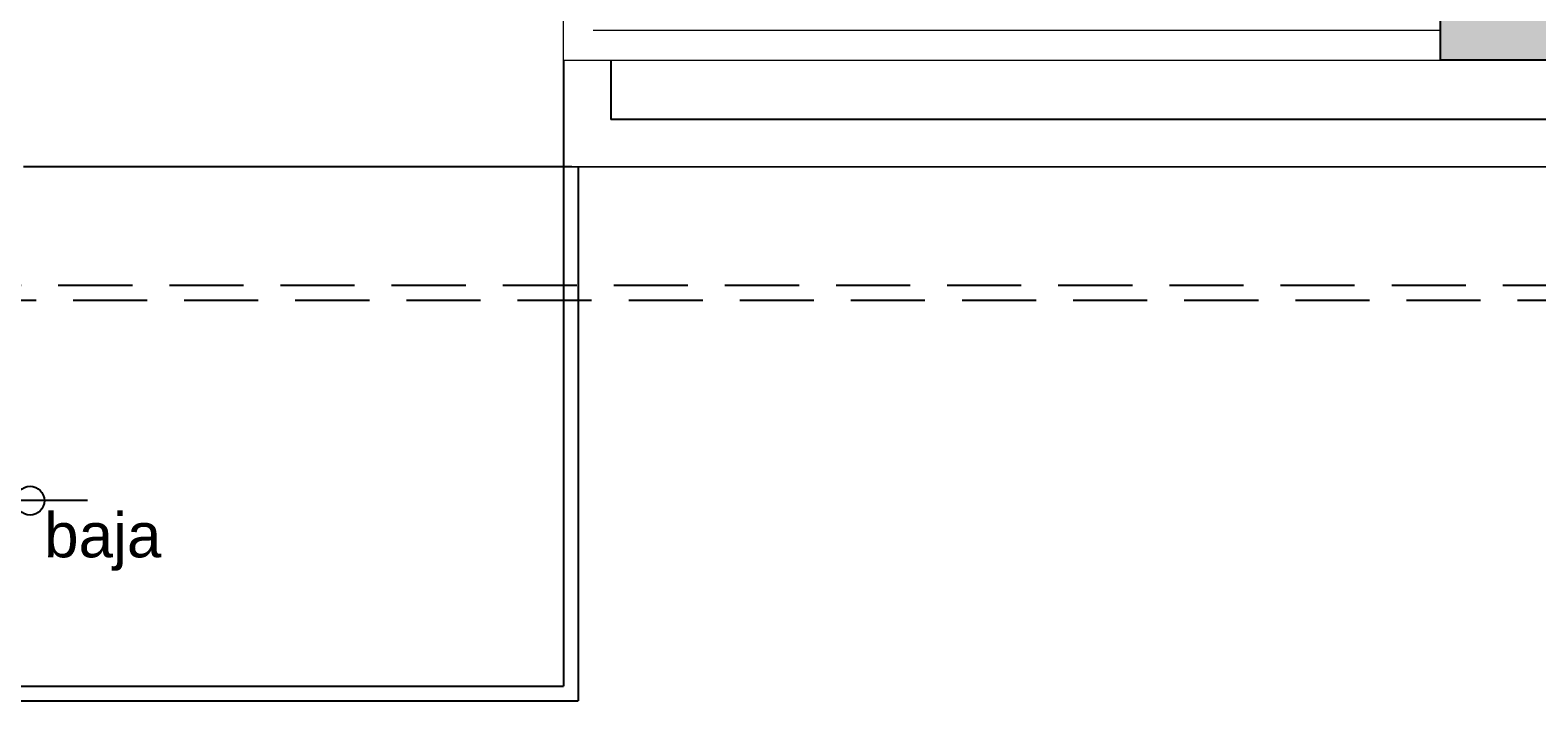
# Model space of a CAD drawing. Header units: metres. Extents: x -22 to 564, y 0 to 143.
# Drawn here: x 225.34 to 230.43, y 31.37 to 33.63 of the extents above; entities that cross this region are included whole.
import ezdxf

# ---------------------------------------------------------------- set-up
doc = ezdxf.new("R2010")
doc.units = ezdxf.units.M
doc.linetypes.add('XREF 2N NEURO-ONCOLOGIA$0$DASHED2', pattern=[0.375, 0.25, -0.125])
for name, color, linetype in [('TEXTO', 7, 'Continuous'), ('XREF 2N NEURO-ONCOLOGIA$0$-CG-M-WALL', 7, 'Continuous'), ('XREF 2N NEURO-ONCOLOGIA$0$COLUMNAS', 6, 'Continuous'), ('XREF 2N NEURO-ONCOLOGIA$0$ELEVADOR Y ESC', 251, 'Continuous'), ('XREF 2N NEURO-ONCOLOGIA$0$LAMINA MULTIPERFORADA', 9, 'Continuous'), ('XREF 2N NEURO-ONCOLOGIA$0$NOVIDESA', 11, 'Continuous')]:
    doc.layers.add(name, color=color, linetype=linetype)
doc.layers.add('XREF 2N NEURO-ONCOLOGIA$0$MUROS DE TABLAROCA', color=150, linetype='Continuous', lineweight=13)
doc.styles.add('100 HM 15', font='arial.ttf', dxfattribs={"height": 0.15})

# ---------------------------------------------------------------- blocks, each defined once
blk = doc.blocks.new('XREF 2N NEURO-ONCOLOGIA$0$C-1')
at = {"layer": 'XREF 2N NEURO-ONCOLOGIA$0$-CG-M-WALL', "true_color": 0x636466}
h = blk.add_hatch(color=251, dxfattribs=at)
h.dxf.hatch_style = 1
h.paths.add_polyline_path([(-0.5, -0.5), (-0.5, 0.5), (0.5, 0.5), (0.5, -0.5)])
blk.add_lwpolyline([(-0.5, -0.5), (-0.5, 0.5), (0.5, 0.5), (0.5, -0.5)], close=True)
blk = doc.blocks.new('XREF 2N NEURO-ONCOLOGIA')
at = {"layer": 'XREF 2N NEURO-ONCOLOGIA$0$ELEVADOR Y ESC'}
for p, q in [((-2.0861, 30.9977, 0), (-2.0861, 19.8477, 0)), ((-2.0361, 30.9977, 0), (-2.0361, 19.8977, 0)), ((-1.4111, 21.5039, 0), (-1.4111, 24.9265, 0)), ((-0.286, 19.8696, 0), (-0.286, 21.7195, 0)), ((-0.286, 19.8977, 0), (-2.0361, 19.8977, 0)), ((-0.286, 19.8477, 0), (-2.0861, 19.8477, 0))]:
    blk.add_line(p, q, dxfattribs=at)
blk.add_circle((-1.4111, 21.6977, 0), 0.0484, dxfattribs=at)
at = {"layer": 'XREF 2N NEURO-ONCOLOGIA$0$LAMINA MULTIPERFORADA', "linetype": 'XREF 2N NEURO-ONCOLOGIA$0$DASHED2', "elevation": 0}
for points in [[(-0.7361, 52.1676), (17.0364, 52.1676), (17.0364, 26.8579), (22.3339, 26.8579), (22.3314, -3.0724), (-0.7361, -3.0724)], [(-0.6861, 52.1176), (16.9864, 52.1176), (16.9864, 26.8079), (22.2839, 26.8079), (22.2814, -3.0224), (-0.6861, -3.0224)]]:
    blk.add_lwpolyline(points, close=True, dxfattribs=at)
at = {"layer": 'XREF 2N NEURO-ONCOLOGIA$0$MUROS DE TABLAROCA'}
for p, q in [((0.0739, 19.8977), (3.0239, 19.8977)), ((0.0739, 19.8977), (0.0739, 16.9376)), ((0.1739, 16.9376), (0.1739, 19.7977)), ((0.0739, 16.9376), (0.1739, 16.9376))]:
    blk.add_line(p, q, dxfattribs=at)
at = {"layer": 'XREF 2N NEURO-ONCOLOGIA$0$NOVIDESA'}
for p, q in [((0.0739, 19.8977, 0), (-0.286, 19.8977, 0)), ((0.0739, 19.7377, 0), (-0.1261, 19.7377, 0))]:
    blk.add_line(p, q, dxfattribs=at)
at = {"layer": 'XREF 2N NEURO-ONCOLOGIA$0$NOVIDESA', "elevation": 0}
for points in [[(-0.2861, 14.6376), (-0.2862, 19.8977)], [(-0.1261, 14.7976), (-0.1261, 19.7377)]]:
    blk.add_lwpolyline(points, dxfattribs=at)
at = {"layer": 'XREF 2N NEURO-ONCOLOGIA$0$COLUMNAS'}
blk.add_blockref('XREF 2N NEURO-ONCOLOGIA$0$C-1', (0.5739, 16.4376), dxfattribs=at)

msp = doc.modelspace()

# ---------------------------------------------------------------- block references
at = {"rotation": 90}
msp.add_blockref('XREF 2N NEURO-ONCOLOGIA', (247.0412, 33.4511), dxfattribs=at)

# ---------------------------------------------------------------- next in the draw order: texts
at = {"layer": 'TEXTO', "insert": (225.3906, 31.9989, 0), "char_height": 0.15, "width": 0.576947, "attachment_point": 1, "style": '100 HM 15'}
msp.add_mtext('baja', dxfattribs=at)

doc.saveas('drawing.dxf')
